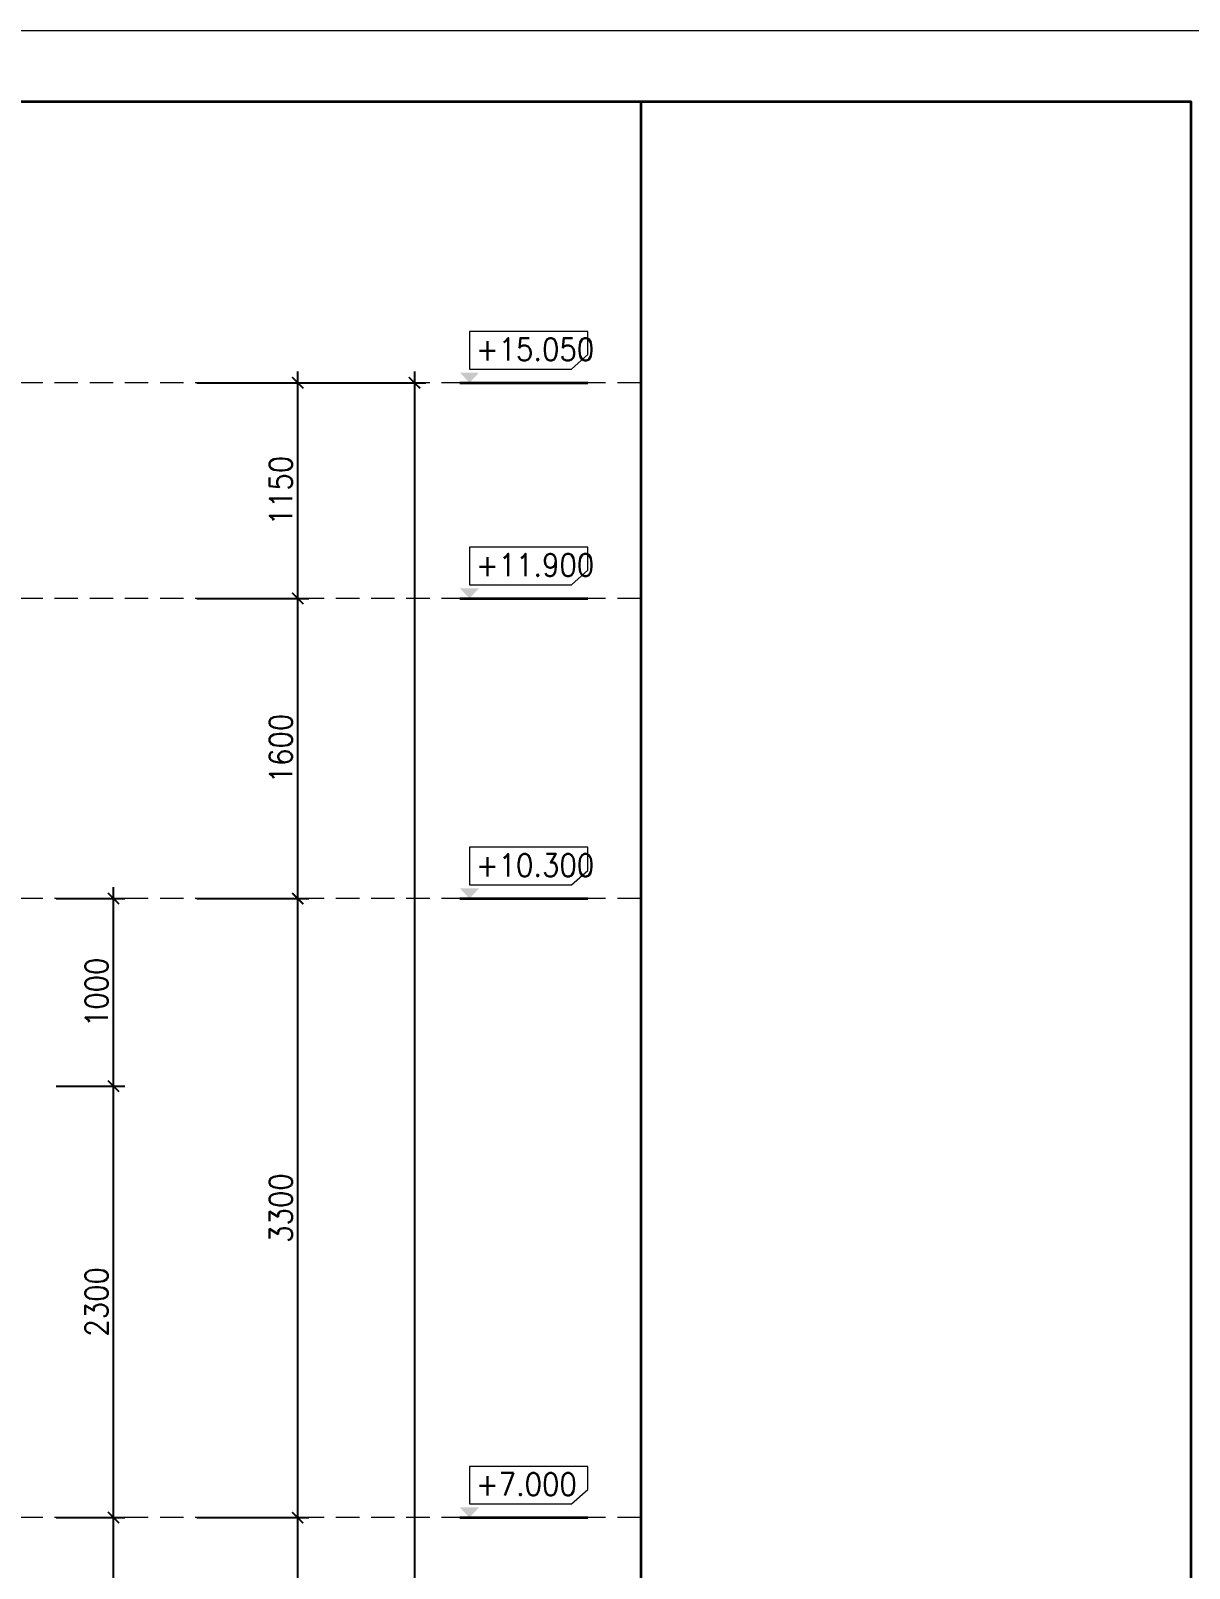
# Model space of a CAD drawing. Header units: millimetres. Extents: x -529782 to -142003, y -492574 to -273331.
# Drawn here: x -252932 to -246757, y -401922 to -393726 of the extents above; entities that cross this region are included whole.
import ezdxf

# ---------------------------------------------------------------- set-up
doc = ezdxf.new("R2010")
doc.units = ezdxf.units.MM
doc.header["$LTSCALE"] = 500
doc.header["$MEASUREMENT"] = 0
doc.header["$PDMODE"] = 3
doc.linetypes.add('HIDDEN', pattern=[0.375, 0.25, -0.125])
doc.layers.get('0').update_dxf_attribs({"linetype": 'CONTINUOUS', "lineweight": 13})
doc.layers.get('Defpoints').update_dxf_attribs({"color": 255, "linetype": 'CONTINUOUS', "lineweight": 13})
for name, color, linetype, lineweight in [('1.cat 30', 30, 'CONTINUOUS', 35), ('2.thay 145', 145, 'CONTINUOUS', 18), ('3.manh 08', 8, 'CONTINUOUS', 9), ('4.dim 08', 8, 'CONTINUOUS', 13), ('6.khuat 75', 75, 'HIDDEN', 18), ('9.text \xad white', 7, 'CONTINUOUS', 15)]:
    doc.layers.add(name, color=color, linetype=linetype, lineweight=lineweight)
doc.styles.get("Standard").update_dxf_attribs({"font": 'txt.shx', "width": 0.9})
doc.dimstyles.new('CA 60', dxfattribs={"dimscale": 0, "dimtxt": 120, "dimasz": 60, "dimexe": 60, "dimexo": 0, "dimgap": 30, "dimtad": 1, "dimdec": 0, "dimzin": 0, "dimdsep": 46, "dimtxsty": 'Standard', "dimblk": 'ARCHTICK', "dimcen": 0.09, "dimdle": 60, "dimclrd": 256, "dimclre": 256, "dimclrt": 7, "dimadec": 0, "dimazin": 0, "dimtfac": 1, "dimtdec": 0, "dimtix": 1, "dimtmove": 2, "dimatfit": 3, "dimldrblk": 'DOT', "dimfxl": 1, "dimtolj": 1, "dimtzin": 0, "dimarcsym": 0})

# ---------------------------------------------------------------- blocks, each defined once
blk = doc.blocks.new('khung co loan')
at = {"layer": '1.cat 30'}
blk.add_lwpolyline([(1158.3, -14553.5), (1158.3, -303.5), (20658.3, -303.5), (20658.3, -14553.5)], close=True, dxfattribs=at)
blk.add_lwpolyline([(18298.1, -303.5), (18298.1, -14553.5)], dxfattribs=at)
at = {"layer": '3.manh 08'}
blk.add_lwpolyline([(0, -14850), (21000, -14850), (21000, 0), (0, 0)], close=True, dxfattribs=at)
blk = doc.blocks.new('ki hieu cost')
at = {"layer": '1.cat 30'}
blk.add_line((-119313, -196390), (-118176, -196390), dxfattribs=at)
at = {"layer": '3.manh 08'}
blk.add_lwpolyline([(-119227, -195934), (-119227, -196268), (-118320, -196268), (-118176, -196139), (-118176, -195934)], close=True, dxfattribs=at)
blk.add_solid([(-119313, -196299), (-119142, -196299), (-119227, -196390)], dxfattribs=at)
blk = doc.blocks.new('_ArchTick')
at = {"color": 1, "linetype": 'ByBlock', "const_width": 0.15}
blk.add_lwpolyline([(-0.5, -0.5), (0.5, 0.5)], dxfattribs=at)
blk = doc.blocks.new('*D263')
at = {"layer": '4.dim 08', "lineweight": -2, "transparency": 16777216}
for p, q in [((-251509.3, -405012), (-251509.3, -401592)), ((-252047.8, -401652), (-251449.3, -401652)), ((-252047.8, -404952), (-251449.3, -404952))]:
    blk.add_line(p, q, dxfattribs=at)
at = {"layer": 'Defpoints', "color": 0, "transparency": 16777216}
for p in [(-252047.8, -401652), (-251509.3, -401652), (-252047.8, -404952)]:
    blk.add_point(p, dxfattribs=at)
at = {"layer": '4.dim 08', "lineweight": -2, "transparency": 16777216, "xscale": 60, "yscale": 60, "zscale": 60}
for p, rotation in [((-251509.3, -401652), 90), ((-251509.3, -404952), 270)]:
    blk.add_blockref('_ArchTick', p, dxfattribs=dict(at, rotation=rotation))
at = {"layer": '4.dim 08', "color": 7, "transparency": 16777216, "insert": (-251599.3, -403302), "char_height": 120, "attachment_point": 5, "rotation": 90}
blk.add_mtext('\\A1;3300', dxfattribs=at)
blk = doc.blocks.new('_DOT')
at = {"color": 1, "linetype": 'ByBlock'}
blk.add_line((-0.5, 0), (-1, 0), dxfattribs=at)
at = {"color": 1, "linetype": 'ByBlock', "const_width": 0.5}
blk.add_lwpolyline([(-0.25, 0, 1), (0.25, 0, 1)], format="xyb", close=True, dxfattribs=at)
blk = doc.blocks.new('*D264')
at = {"layer": '4.dim 08', "lineweight": -2, "transparency": 16777216}
for p, q in [((-251509.3, -401712), (-251509.3, -398292)), ((-252047.8, -398352), (-251449.3, -398352)), ((-252047.8, -401652), (-251449.3, -401652))]:
    blk.add_line(p, q, dxfattribs=at)
at = {"layer": 'Defpoints', "color": 0, "transparency": 16777216}
for p in [(-252047.8, -398352), (-251509.3, -398352), (-252047.8, -401652)]:
    blk.add_point(p, dxfattribs=at)
at = {"layer": '4.dim 08', "lineweight": -2, "transparency": 16777216, "xscale": 60, "yscale": 60, "zscale": 60}
for p, rotation in [((-251509.3, -398352), 90), ((-251509.3, -401652), 270)]:
    blk.add_blockref('_ArchTick', p, dxfattribs=dict(at, rotation=rotation))
at = {"layer": '4.dim 08', "color": 7, "transparency": 16777216, "insert": (-251599.3, -400002), "char_height": 120, "attachment_point": 5, "rotation": 90}
blk.add_mtext('\\A1;3300', dxfattribs=at)
blk = doc.blocks.new('*D265')
at = {"layer": '4.dim 08', "lineweight": -2, "transparency": 16777216}
for p, q in [((-251509.3, -398412), (-251509.3, -396692)), ((-252047.8, -396752), (-251449.3, -396752)), ((-252047.8, -398352), (-251449.3, -398352))]:
    blk.add_line(p, q, dxfattribs=at)
at = {"layer": 'Defpoints', "color": 0, "transparency": 16777216}
for p in [(-252047.8, -396752), (-251509.3, -396752), (-252047.8, -398352)]:
    blk.add_point(p, dxfattribs=at)
at = {"layer": '4.dim 08', "lineweight": -2, "transparency": 16777216, "xscale": 60, "yscale": 60, "zscale": 60}
for p, rotation in [((-251509.3, -396752), 90), ((-251509.3, -398352), 270)]:
    blk.add_blockref('_ArchTick', p, dxfattribs=dict(at, rotation=rotation))
at = {"layer": '4.dim 08', "color": 7, "transparency": 16777216, "insert": (-251599.3, -397552), "char_height": 120, "attachment_point": 5, "rotation": 90}
blk.add_mtext('\\A1;1600', dxfattribs=at)
blk = doc.blocks.new('*D266')
at = {"layer": '4.dim 08', "lineweight": -2, "transparency": 16777216}
for p, q in [((-251509.3, -396812), (-251509.3, -395542)), ((-252047.8, -395602), (-251449.3, -395602)), ((-252047.8, -396752), (-251449.3, -396752))]:
    blk.add_line(p, q, dxfattribs=at)
at = {"layer": 'Defpoints', "color": 0, "transparency": 16777216}
for p in [(-252047.8, -395602), (-251509.3, -395602), (-252047.8, -396752)]:
    blk.add_point(p, dxfattribs=at)
at = {"layer": '4.dim 08', "lineweight": -2, "transparency": 16777216, "xscale": 60, "yscale": 60, "zscale": 60}
for p, rotation in [((-251509.3, -395602), 90), ((-251509.3, -396752), 270)]:
    blk.add_blockref('_ArchTick', p, dxfattribs=dict(at, rotation=rotation))
at = {"layer": '4.dim 08', "color": 7, "transparency": 16777216, "insert": (-251599.3, -396177), "char_height": 120, "attachment_point": 5, "rotation": 90}
blk.add_mtext('\\A1;1150', dxfattribs=at)
blk = doc.blocks.new('*D267')
at = {"layer": '4.dim 08', "lineweight": -2, "transparency": 16777216}
for p, q in [((-250886.8, -395542), (-250886.8, -409462)), ((-252047.8, -395602), (-250826.8, -395602)), ((-252047.8, -409402), (-250826.8, -409402))]:
    blk.add_line(p, q, dxfattribs=at)
at = {"layer": 'Defpoints', "color": 0, "transparency": 16777216}
for p in [(-252047.8, -395602), (-252047.8, -409402), (-250886.8, -409402)]:
    blk.add_point(p, dxfattribs=at)
at = {"layer": '4.dim 08', "lineweight": -2, "transparency": 16777216, "xscale": 60, "yscale": 60, "zscale": 60}
for p, rotation in [((-250886.8, -395602), 90), ((-250886.8, -409402), 270)]:
    blk.add_blockref('_ArchTick', p, dxfattribs=dict(at, rotation=rotation))
at = {"layer": '4.dim 08', "color": 7, "transparency": 16777216, "insert": (-250976.8, -402502), "char_height": 120, "attachment_point": 5, "rotation": 90}
blk.add_mtext('\\A1;13800', dxfattribs=at)
blk = doc.blocks.new('*D296')
at = {"layer": '4.dim 08', "lineweight": -2, "transparency": 16777216}
for p, q in [((-252491.4, -402712), (-252491.4, -401592)), ((-252797.4, -401652), (-252431.4, -401652)), ((-252797.4, -402652), (-252431.4, -402652))]:
    blk.add_line(p, q, dxfattribs=at)
at = {"layer": 'Defpoints', "color": 0, "transparency": 16777216}
for p in [(-252797.4, -401652), (-252491.4, -401652), (-252797.4, -402652)]:
    blk.add_point(p, dxfattribs=at)
at = {"layer": '4.dim 08', "lineweight": -2, "transparency": 16777216, "xscale": 60, "yscale": 60, "zscale": 60}
for p, rotation in [((-252491.4, -401652), 90), ((-252491.4, -402652), 270)]:
    blk.add_blockref('_ArchTick', p, dxfattribs=dict(at, rotation=rotation))
at = {"layer": '4.dim 08', "color": 7, "transparency": 16777216, "insert": (-252581.4, -402152), "char_height": 120, "attachment_point": 5, "rotation": 90}
blk.add_mtext('\\A1;1000', dxfattribs=at)
blk = doc.blocks.new('*D297')
at = {"layer": '4.dim 08', "lineweight": -2, "transparency": 16777216}
for p, q in [((-252491.4, -401712), (-252491.4, -399292)), ((-252797.4, -399352), (-252431.4, -399352)), ((-252797.4, -401652), (-252431.4, -401652))]:
    blk.add_line(p, q, dxfattribs=at)
at = {"layer": 'Defpoints', "color": 0, "transparency": 16777216}
for p in [(-252797.4, -399352), (-252491.4, -399352), (-252797.4, -401652)]:
    blk.add_point(p, dxfattribs=at)
at = {"layer": '4.dim 08', "lineweight": -2, "transparency": 16777216, "xscale": 60, "yscale": 60, "zscale": 60}
for p, rotation in [((-252491.4, -399352), 90), ((-252491.4, -401652), 270)]:
    blk.add_blockref('_ArchTick', p, dxfattribs=dict(at, rotation=rotation))
at = {"layer": '4.dim 08', "color": 7, "transparency": 16777216, "insert": (-252581.4, -400502), "char_height": 120, "attachment_point": 5, "rotation": 90}
blk.add_mtext('\\A1;2300', dxfattribs=at)
blk = doc.blocks.new('*D298')
at = {"layer": '4.dim 08', "lineweight": -2, "transparency": 16777216}
for p, q in [((-252491.4, -399412), (-252491.4, -398292)), ((-252797.4, -398352), (-252431.4, -398352)), ((-252797.4, -399352), (-252431.4, -399352))]:
    blk.add_line(p, q, dxfattribs=at)
at = {"layer": 'Defpoints', "color": 0, "transparency": 16777216}
for p in [(-252797.4, -398352), (-252491.4, -398352), (-252797.4, -399352)]:
    blk.add_point(p, dxfattribs=at)
at = {"layer": '4.dim 08', "lineweight": -2, "transparency": 16777216, "xscale": 60, "yscale": 60, "zscale": 60}
for p, rotation in [((-252491.4, -398352), 90), ((-252491.4, -399352), 270)]:
    blk.add_blockref('_ArchTick', p, dxfattribs=dict(at, rotation=rotation))
at = {"layer": '4.dim 08', "color": 7, "transparency": 16777216, "insert": (-252581.4, -398852), "char_height": 120, "attachment_point": 5, "rotation": 90}
blk.add_mtext('\\A1;1000', dxfattribs=at)

msp = doc.modelspace()

# ---------------------------------------------------------------- linework, layer by layer
at = {"layer": '6.khuat 75'}
for p, q in [((-249680.7, -395602), (-270967, -395602)), ((-249680.7, -396752), (-270967, -396752)), ((-249680.7, -398352), (-270967, -398352)), ((-249680.7, -401652), (-270967, -401652))]:
    msp.add_line(p, q, dxfattribs=at)

# ---------------------------------------------------------------- block references
at = {"layer": '2.thay 145'}
for name, p, xscale, yscale, zscale in [('khung co loan', (-272405.5, -393725.8), 1.241924691043096, 1.241924691072199, 1.241924691059295), ('ki hieu cost', (-179057.6, -277768.3), 0.6000000000058208, 0.6000000000058208, 0.6000000000000001), ('ki hieu cost', (-179057.6, -278918.2), 0.6000000000058208, 0.6000000000058208, 0.6000000000000001), ('ki hieu cost', (-179057.6, -280518.3), 0.6000000000058208, 0.6000000000058208, 0.6000000000000001), ('ki hieu cost', (-179057.6, -283818.3), 0.6000000000058208, 0.6000000000058208, 0.6000000000000001)]:
    msp.add_blockref(name, p, dxfattribs=dict(at, xscale=xscale, yscale=yscale, zscale=zscale))

# ---------------------------------------------------------------- texts
at = {"layer": '9.text \xad white', "lineweight": 100, "char_height": 120, "width": 546.9, "attachment_point": 1}
for s, insert in [('+15.050', (-250558.6, -395364.1)), ('+11.900', (-250558.6, -396514.1)), ('+10.300', (-250558.6, -398114.1)), ('+7.000', (-250558.6, -401414.1))]:
    msp.add_mtext(s, dxfattribs=dict(at, insert=insert))

# ---------------------------------------------------------------- dimensions: what is measured, and where the dimension line sits
at = {"layer": '4.dim 08'}
for base, p1, p2, picture, middle in [((-251509.3, -395602), (-252047.8, -396752), (-252047.8, -395602), '*D266', (-251599.3, -396177)), ((-250886.8, -409402), (-252047.8, -395602), (-252047.8, -409402), '*D267', (-250976.8, -402502)), ((-251509.3, -396752), (-252047.8, -398352), (-252047.8, -396752), '*D265', (-251599.3, -397552)), ((-252491.4, -398352), (-252797.4, -399352), (-252797.4, -398352), '*D298', (-252581.4, -398852)), ((-251509.3, -398352), (-252047.8, -401652), (-252047.8, -398352), '*D264', (-251599.3, -400002)), ((-252491.4, -399352), (-252797.4, -401652), (-252797.4, -399352), '*D297', (-252581.4, -400502)), ((-252491.4, -401652), (-252797.4, -402652), (-252797.4, -401652), '*D296', (-252581.4, -402152)), ((-251509.3, -401652), (-252047.8, -404952), (-252047.8, -401652), '*D263', (-251599.3, -403302))]:
    dim = msp.add_linear_dim(base=base, p1=p1, p2=p2, angle=90, dimstyle='CA 60', override={"dimscale": 1}, dxfattribs=at)
    dim.commit()
    dim.dimension.update_dxf_attribs({"geometry": picture, "text_midpoint": middle})

doc.saveas('drawing.dxf')
